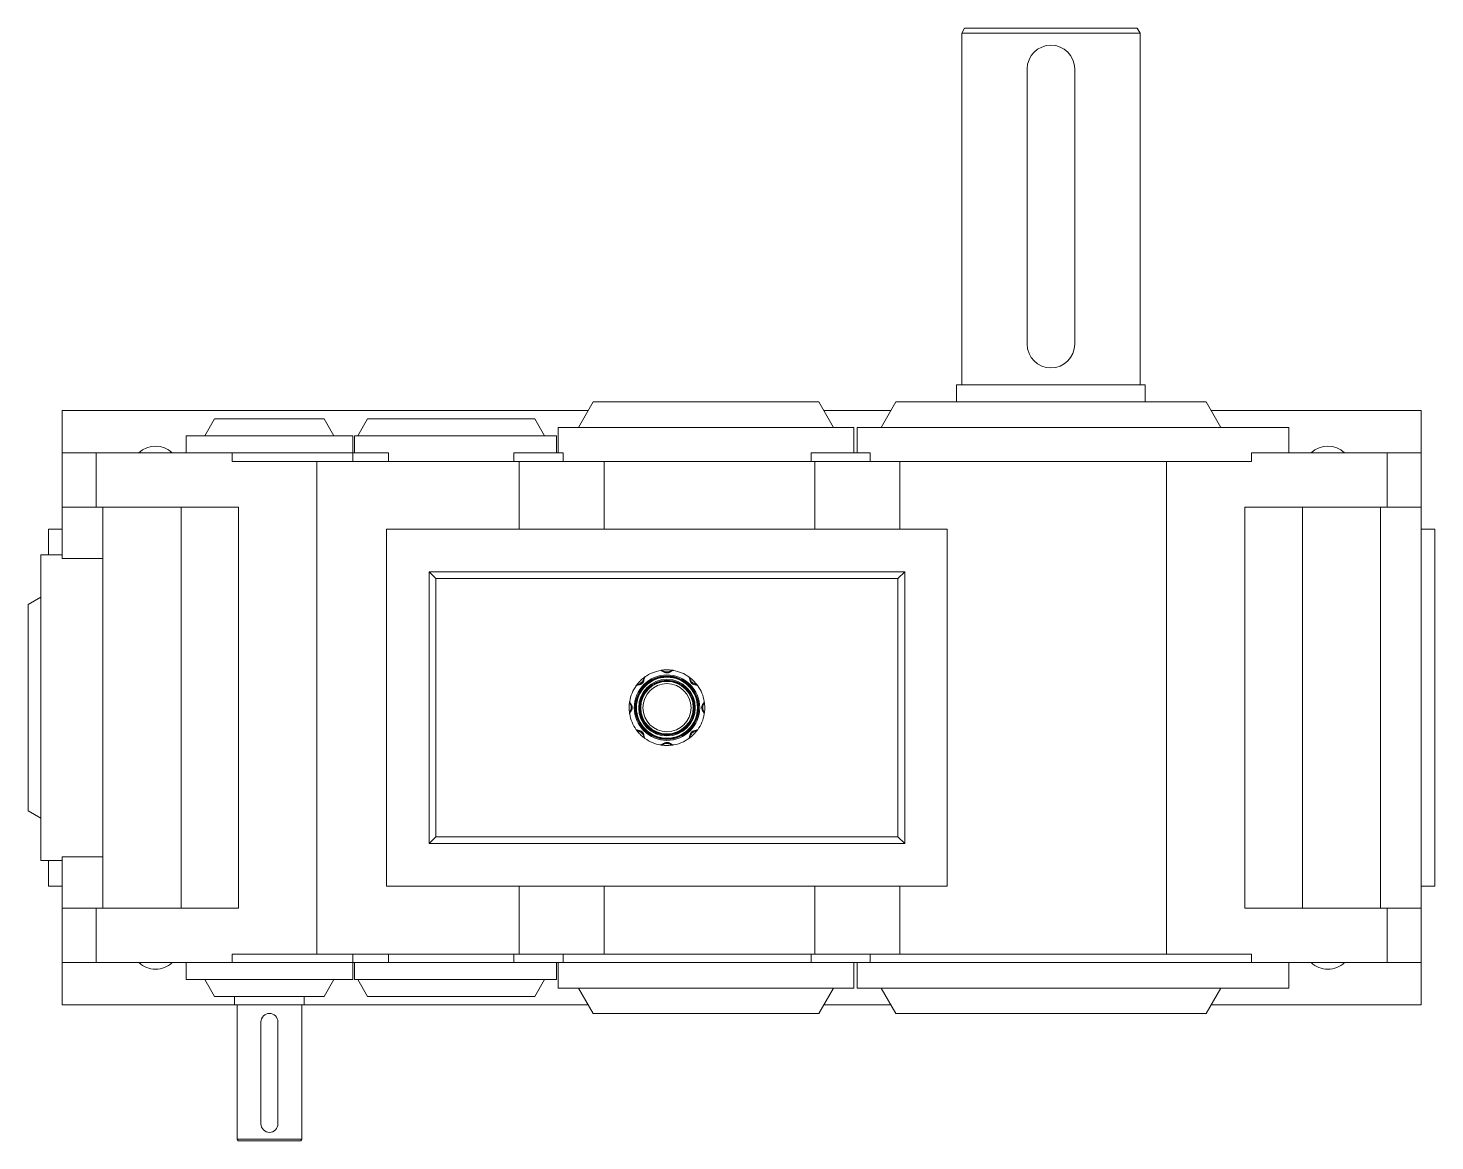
# Model space of a CAD drawing. Header units: millimetres. Extents: x 28 to 829, y 40 to 578.
# Drawn here: x 467.7 to 633.3, y 39.9 to 170.9 of the extents above; entities that cross this region are included whole.
import ezdxf

# ---------------------------------------------------------------- set-up
doc = ezdxf.new("R2010")
doc.units = ezdxf.units.MM

msp = doc.modelspace()

# ---------------------------------------------------------------- linework, layer by layer
at = {"color": 7, "linetype": 'Continuous', "lineweight": 18}
for p, q in [((577.97, 170.92), (577.63, 170.32)), ((598.28, 170.92), (577.97, 170.92)), ((598.63, 170.32), (598.28, 170.92)), ((577.63, 170.32), (577.63, 128.92)), ((598.63, 170.32), (577.63, 170.32)), ((598.63, 128.92), (598.63, 170.32)), ((585.33, 166.12), (585.33, 133.72)), ((590.93, 133.72), (590.93, 166.12)), ((577.03, 128.92), (577.03, 126.92)), ((599.23, 128.92), (577.03, 128.92)), ((599.23, 126.92), (599.23, 128.92)), ((471.73, 125.92), (533.68, 125.92)), ((471.73, 125.92), (471.73, 120.92)), ((534.26, 126.92), (532.53, 123.92)), ((560.79, 126.92), (534.26, 126.92)), ((562.53, 123.92), (560.79, 126.92)), ((561.37, 125.92), (569.28, 125.92)), ((569.86, 126.92), (568.13, 123.92)), ((606.39, 126.92), (569.86, 126.92)), ((608.13, 123.92), (606.39, 126.92)), ((606.97, 125.92), (631.73, 125.92)), ((631.73, 125.92), (631.73, 120.92)), ((489.68, 124.92), (488.53, 122.92)), ((502.57, 124.92), (489.68, 124.92)), ((503.73, 122.92), (502.57, 124.92)), ((507.68, 124.92), (506.53, 122.92)), ((527.37, 124.92), (507.68, 124.92)), ((528.53, 122.92), (527.37, 124.92)), ((505.93, 122.92), (486.33, 122.92)), ((486.33, 122.92), (486.33, 120.92)), ((505.93, 122.92), (505.93, 120.92)), ((506.13, 122.92), (506.13, 120.92)), ((529.93, 122.92), (506.13, 122.92)), ((529.93, 122.92), (529.93, 120.92)), ((530.13, 123.92), (530.13, 120.92)), ((564.93, 123.92), (530.13, 123.92)), ((564.93, 123.92), (564.93, 120.92)), ((565.33, 123.92), (565.33, 120.92)), ((616.13, 123.92), (565.33, 123.92)), ((616.13, 120.92), (616.13, 123.92)), ((471.73, 114.52), (471.73, 120.92)), ((471.73, 120.92), (475.73, 120.92)), ((475.73, 120.92), (475.73, 114.52)), ((491.73, 120.92), (475.73, 120.92)), ((491.73, 119.92), (491.73, 120.92)), ((505.93, 120.92), (491.73, 120.92)), ((505.93, 120.92), (505.93, 119.92)), ((510.15, 120.92), (505.93, 120.92)), ((510.15, 120.92), (510.15, 119.92)), ((524.9, 120.92), (524.9, 119.92)), ((530.72, 120.92), (524.9, 120.92)), ((530.72, 120.92), (530.72, 119.92)), ((559.89, 120.92), (559.89, 119.92)), ((566.85, 120.92), (559.89, 120.92)), ((566.85, 120.92), (566.85, 119.92)), ((611.73, 120.92), (611.73, 119.92)), ((627.73, 120.92), (611.73, 120.92)), ((627.73, 114.52), (627.73, 120.92)), ((627.73, 120.92), (631.73, 120.92)), ((631.73, 120.92), (631.73, 114.52)), ((501.73, 119.92), (491.73, 119.92)), ((501.73, 61.92), (501.73, 119.92)), ((525.53, 119.92), (501.73, 119.92)), ((525.53, 119.92), (525.53, 111.92)), ((535.53, 119.92), (525.53, 119.92)), ((535.53, 111.92), (535.53, 119.92)), ((560.33, 119.92), (535.53, 119.92)), ((560.33, 119.92), (560.33, 111.92)), ((570.33, 119.92), (560.33, 119.92)), ((570.33, 111.92), (570.33, 119.92)), ((601.73, 119.92), (570.33, 119.92)), ((601.73, 119.92), (601.73, 61.92)), ((611.73, 119.92), (601.73, 119.92)), ((475.73, 114.52), (471.73, 114.52)), ((471.73, 114.52), (471.73, 108.47)), ((475.73, 114.52), (492.5, 114.52)), ((476.53, 114.52), (476.53, 67.32)), ((485.73, 114.52), (485.73, 67.32)), ((492.5, 114.52), (492.5, 67.32)), ((610.96, 114.52), (610.96, 67.32)), ((610.96, 114.52), (627.73, 114.52)), ((617.73, 114.52), (617.73, 67.32)), ((626.93, 114.52), (626.93, 67.32)), ((631.73, 114.52), (627.73, 114.52)), ((631.73, 114.52), (631.73, 67.32)), ((470.13, 111.92), (470.13, 108.92)), ((470.13, 111.92), (471.73, 111.92)), ((509.93, 111.92), (509.93, 69.92)), ((575.93, 111.92), (509.93, 111.92)), ((575.93, 69.92), (575.93, 111.92)), ((633.33, 111.92), (631.73, 111.92)), ((633.33, 111.92), (633.33, 69.92)), ((471.73, 108.92), (469.23, 108.92)), ((469.23, 72.92), (469.23, 108.92)), ((471.73, 108.47), (476.53, 108.47)), ((515.73, 106.12), (514.93, 106.92)), ((570.93, 106.92), (514.93, 106.92)), ((514.93, 106.92), (514.93, 74.92)), ((570.12, 106.12), (515.73, 106.12)), ((515.73, 106.12), (515.73, 75.73)), ((570.12, 106.12), (570.93, 106.92)), ((570.12, 75.73), (570.12, 106.12)), ((570.93, 74.92), (570.93, 106.92)), ((469.23, 103.92), (467.73, 103.06)), ((467.73, 78.79), (467.73, 103.06)), ((467.73, 78.79), (469.23, 77.92)), ((515.73, 75.73), (514.93, 74.92)), ((514.93, 74.92), (570.93, 74.92)), ((515.73, 75.73), (570.12, 75.73)), ((570.12, 75.73), (570.93, 74.92)), ((469.23, 72.92), (471.73, 72.92)), ((470.13, 72.92), (470.13, 69.92)), ((476.53, 73.37), (471.73, 73.37)), ((471.73, 73.37), (471.73, 67.32)), ((470.13, 69.92), (471.73, 69.92)), ((509.93, 69.92), (575.93, 69.92)), ((525.53, 69.92), (525.53, 61.92)), ((535.53, 61.92), (535.53, 69.92)), ((560.33, 69.92), (560.33, 61.92)), ((570.33, 61.92), (570.33, 69.92)), ((633.33, 69.92), (631.73, 69.92)), ((471.73, 60.92), (471.73, 67.32)), ((471.73, 67.32), (475.73, 67.32)), ((475.73, 67.32), (475.73, 60.92)), ((475.73, 67.32), (492.5, 67.32)), ((610.96, 67.32), (627.73, 67.32)), ((627.73, 60.92), (627.73, 67.32)), ((627.73, 67.32), (631.73, 67.32)), ((631.73, 67.32), (631.73, 60.92)), ((491.73, 60.92), (491.73, 61.92)), ((491.73, 61.92), (501.73, 61.92)), ((501.73, 61.92), (525.53, 61.92)), ((505.93, 60.92), (505.93, 61.92)), ((510.15, 60.92), (510.15, 61.92)), ((524.9, 60.92), (524.9, 61.92)), ((525.53, 61.92), (535.53, 61.92)), ((530.72, 60.92), (530.72, 61.92)), ((535.53, 61.92), (560.33, 61.92)), ((559.89, 60.92), (559.89, 61.92)), ((560.33, 61.92), (570.33, 61.92)), ((566.85, 60.92), (566.85, 61.92)), ((570.33, 61.92), (601.73, 61.92)), ((601.73, 61.92), (611.73, 61.92)), ((611.73, 61.92), (611.73, 60.92)), ((475.73, 60.92), (471.73, 60.92)), ((471.73, 60.92), (471.73, 55.92)), ((475.73, 60.92), (491.73, 60.92)), ((486.33, 58.92), (486.33, 60.92)), ((505.93, 60.92), (491.73, 60.92)), ((510.15, 60.92), (505.93, 60.92)), ((505.93, 58.92), (505.93, 60.92)), ((506.13, 58.92), (506.13, 60.92)), ((524.9, 60.92), (510.15, 60.92)), ((530.72, 60.92), (524.9, 60.92)), ((529.93, 58.92), (529.93, 60.92)), ((530.13, 57.92), (530.13, 60.92)), ((559.89, 60.92), (530.72, 60.92)), ((566.85, 60.92), (559.89, 60.92)), ((564.93, 57.92), (564.93, 60.92)), ((565.33, 57.92), (565.33, 60.92)), ((611.73, 60.92), (566.85, 60.92)), ((611.73, 60.92), (627.73, 60.92)), ((616.13, 57.92), (616.13, 60.92)), ((631.73, 60.92), (627.73, 60.92)), ((631.73, 60.92), (631.73, 55.92)), ((505.93, 58.92), (486.33, 58.92)), ((488.53, 58.92), (489.68, 56.92)), ((502.57, 56.92), (503.73, 58.92)), ((529.93, 58.92), (506.13, 58.92)), ((506.53, 58.92), (507.68, 56.92)), ((527.37, 56.92), (528.53, 58.92)), ((502.57, 56.92), (489.68, 56.92)), ((492.03, 56.92), (492.03, 55.92)), ((500.23, 55.92), (500.23, 56.92)), ((527.37, 56.92), (507.68, 56.92)), ((564.93, 57.92), (530.13, 57.92)), ((532.53, 57.92), (534.26, 54.92)), ((560.79, 54.92), (562.53, 57.92)), ((616.13, 57.92), (565.33, 57.92)), ((568.13, 57.92), (569.86, 54.92)), ((606.39, 54.92), (608.13, 57.92)), ((471.73, 55.92), (492.03, 55.92)), ((492.03, 55.92), (496.13, 55.92)), ((492.33, 55.92), (492.33, 40.12)), ((496.13, 55.92), (500.23, 55.92)), ((499.93, 40.12), (499.93, 55.92)), ((500.23, 55.92), (533.68, 55.92)), ((560.79, 54.92), (534.26, 54.92)), ((561.37, 55.92), (569.28, 55.92)), ((606.39, 54.92), (569.86, 54.92)), ((606.97, 55.92), (631.73, 55.92)), ((495.13, 53.92), (495.13, 41.92)), ((497.13, 41.92), (497.13, 53.92)), ((492.33, 40.12), (492.44, 39.92)), ((492.33, 40.12), (496.13, 40.12)), ((492.44, 39.92), (496.13, 39.92)), ((496.13, 40.12), (499.93, 40.12)), ((496.13, 39.92), (499.81, 39.92)), ((499.81, 39.92), (499.93, 40.12))]:
    msp.add_line(p, q, dxfattribs=at)
for radius in [3.85, 3.73, 3.65, 3.59, 3.33, 3.24, 3.15, 3.09, 2.83]:
    msp.add_circle((542.93, 90.92), radius, dxfattribs=at)
for centre, radius, start, end in [((588.13, 166.12), 2.8, 0, 180), ((588.13, 133.72), 2.8, 180, 0), ((482.73, 118.92), 2.8, 45.5826, 134.4174), ((620.73, 118.92), 2.8, 45.5826, 134.4174), ((542.93, 90.92), 4.45, 99.4194, 125.5806), ((542.93, 90.92), 4.45, 54.4194, 80.5806), ((542.93, 90.92), 4.45, 144.4194, 170.5806), ((542.93, 90.92), 4.45, 9.4194, 35.5806), ((542.93, 90.92), 4.45, 189.4194, 215.5806), ((542.93, 90.92), 4.45, 324.4194, 350.5806), ((542.93, 90.92), 4.45, 234.4194, 260.5806), ((542.93, 90.92), 4.45, 279.4194, 305.5806), ((482.73, 62.92), 2.8, 225.5826, 270), ((482.73, 62.92), 2.8, 270, 314.4174), ((620.73, 62.92), 2.8, 225.5826, 270), ((620.73, 62.92), 2.8, 270, 314.4174), ((496.13, 53.92), 1, 0, 180), ((496.13, 41.92), 1, 180, 0)]:
    msp.add_arc(centre, radius, start, end, dxfattribs=at)
for points, knots in [([(540.33, 94.54), (540.31, 94.52), (540.27, 94.49), (540.22, 94.41), (540.17, 94.29), (540.1, 94.12), (540.01, 93.95), (539.87, 93.82), (539.69, 93.73), (539.52, 93.67), (539.41, 93.6), (539.33, 93.56), (539.31, 93.52), (539.31, 93.51)], [0, 0, 0, 0, 0.044399, 0.111911, 0.213117, 0.340174, 0.451632, 0.554535, 0.670587, 0.807111, 0.911359, 0.984762, 1, 1, 1, 1]), ([(540.34, 94.54), (540.33, 94.54), (540.32, 94.52), (540.3, 94.49), (540.29, 94.47), (540.28, 94.42), (540.27, 94.39), (540.25, 94.33), (540.25, 94.3), (540.23, 94.23), (540.22, 94.19), (540.2, 94.11), (540.19, 94.07), (540.16, 93.99), (540.14, 93.95), (540.09, 93.88), (540.07, 93.85), (540, 93.78), (539.97, 93.76), (539.89, 93.71), (539.86, 93.69), (539.78, 93.66), (539.74, 93.65), (539.66, 93.63), (539.62, 93.62), (539.52, 93.59), (539.45, 93.58), (539.38, 93.56), (539.36, 93.55), (539.33, 93.53), (539.31, 93.52), (539.31, 93.51)], [0, 0, 0, 0, 0.0625, 0.0625, 0.125, 0.125, 0.1875, 0.1875, 0.25, 0.25, 0.3125, 0.3125, 0.375, 0.375, 0.4375, 0.4375, 0.5, 0.5, 0.5625, 0.5625, 0.625, 0.625, 0.6875, 0.6875, 0.75, 0.75, 0.875, 0.875, 0.9375, 0.9375, 1, 1, 1, 1]), ([(539.33, 93.54), (539.35, 93.58), (539.41, 93.65), (539.54, 93.81), (539.71, 94), (539.9, 94.19), (540.08, 94.35), (540.25, 94.48), (540.31, 94.53), (540.35, 94.55)], [0, 0, 0, 0, 0.128523, 0.270411, 0.412769, 0.55777, 0.705987, 0.855722, 1, 1, 1, 1]), ([(540.39, 94.58), (540.39, 94.58), (540.38, 94.58), (540.37, 94.56), (540.35, 94.55), (540.34, 94.54)], [0, 0, 0, 0, 0.5, 0.5, 1, 1, 1, 1]), ([(543.64, 95.31), (543.62, 95.32), (543.57, 95.32), (543.48, 95.3), (543.36, 95.25), (543.19, 95.18), (543.01, 95.13), (542.81, 95.13), (542.62, 95.19), (542.46, 95.27), (542.33, 95.31), (542.25, 95.33), (542.2, 95.31), (542.2, 95.31)], [0, 0, 0, 0, 0.044399, 0.111911, 0.213117, 0.340174, 0.451632, 0.554535, 0.670587, 0.807111, 0.911359, 0.984762, 1, 1, 1, 1]), ([(543.65, 95.31), (543.64, 95.32), (543.63, 95.31), (543.59, 95.3), (543.57, 95.29), (543.53, 95.27), (543.5, 95.25), (543.45, 95.22), (543.42, 95.2), (543.35, 95.16), (543.32, 95.14), (543.25, 95.11), (543.21, 95.09), (543.14, 95.05), (543.1, 95.04), (543.01, 95.02), (542.97, 95.01), (542.88, 95.01), (542.84, 95.02), (542.75, 95.04), (542.71, 95.05), (542.64, 95.09), (542.6, 95.11), (542.53, 95.14), (542.5, 95.16), (542.4, 95.22), (542.35, 95.26), (542.28, 95.29), (542.26, 95.3), (542.22, 95.31), (542.21, 95.32), (542.2, 95.31)], [0, 0, 0, 0, 0.0625, 0.0625, 0.125, 0.125, 0.1875, 0.1875, 0.25, 0.25, 0.3125, 0.3125, 0.375, 0.375, 0.4375, 0.4375, 0.5, 0.5, 0.5625, 0.5625, 0.625, 0.625, 0.6875, 0.6875, 0.75, 0.75, 0.875, 0.875, 0.9375, 0.9375, 1, 1, 1, 1]), ([(542.23, 95.32), (542.28, 95.33), (542.36, 95.34), (542.57, 95.36), (542.82, 95.37), (543.09, 95.37), (543.34, 95.36), (543.55, 95.33), (543.63, 95.32), (543.67, 95.31)], [0, 0, 0, 0, 0.128523, 0.270411, 0.412769, 0.55777, 0.705987, 0.855722, 1, 1, 1, 1]), ([(543.72, 95.3), (543.72, 95.3), (543.71, 95.3), (543.69, 95.31), (543.67, 95.31), (543.65, 95.31)], [0, 0, 0, 0, 0.5, 0.5, 1, 1, 1, 1]), ([(546.54, 93.52), (546.52, 93.54), (546.49, 93.58), (546.41, 93.62), (546.29, 93.68), (546.13, 93.74), (545.96, 93.84), (545.82, 93.98), (545.73, 94.16), (545.67, 94.33), (545.61, 94.44), (545.56, 94.52), (545.52, 94.54), (545.51, 94.54)], [0, 0, 0, 0, 0.044399, 0.111911, 0.213117, 0.340174, 0.451632, 0.554535, 0.670587, 0.807111, 0.911359, 0.984762, 1, 1, 1, 1]), ([(546.54, 93.51), (546.54, 93.52), (546.53, 93.53), (546.49, 93.55), (546.47, 93.56), (546.42, 93.57), (546.39, 93.58), (546.33, 93.59), (546.3, 93.6), (546.23, 93.62), (546.19, 93.63), (546.11, 93.65), (546.07, 93.66), (546, 93.69), (545.96, 93.71), (545.88, 93.76), (545.85, 93.78), (545.79, 93.84), (545.76, 93.88), (545.71, 93.95), (545.7, 93.99), (545.66, 94.07), (545.65, 94.11), (545.63, 94.19), (545.62, 94.23), (545.6, 94.33), (545.58, 94.4), (545.56, 94.47), (545.55, 94.49), (545.53, 94.52), (545.52, 94.54), (545.51, 94.54)], [0, 0, 0, 0, 0.0625, 0.0625, 0.125, 0.125, 0.1875, 0.1875, 0.25, 0.25, 0.3125, 0.3125, 0.375, 0.375, 0.4375, 0.4375, 0.5, 0.5, 0.5625, 0.5625, 0.625, 0.625, 0.6875, 0.6875, 0.75, 0.75, 0.875, 0.875, 0.9375, 0.9375, 1, 1, 1, 1]), ([(545.55, 94.52), (545.58, 94.5), (545.65, 94.44), (545.82, 94.31), (546, 94.14), (546.19, 93.95), (546.35, 93.76), (546.48, 93.6), (546.53, 93.53), (546.55, 93.5)], [0, 0, 0, 0, 0.128523, 0.270411, 0.412769, 0.55777, 0.705987, 0.855722, 1, 1, 1, 1]), ([(546.58, 93.46), (546.58, 93.46), (546.58, 93.47), (546.57, 93.48), (546.56, 93.5), (546.54, 93.51)], [0, 0, 0, 0, 0.5, 0.5, 1, 1, 1, 1]), ([(538.53, 90.23), (538.52, 90.27), (538.51, 90.36), (538.49, 90.57), (538.47, 90.82), (538.48, 91.09), (538.49, 91.34), (538.52, 91.55), (538.53, 91.63), (538.54, 91.66)], [0, 0, 0, 0, 0.128523, 0.270411, 0.412769, 0.55777, 0.705987, 0.855722, 1, 1, 1, 1]), ([(538.54, 91.65), (538.53, 91.64), (538.54, 91.62), (538.55, 91.59), (538.56, 91.57), (538.58, 91.52), (538.59, 91.5), (538.63, 91.44), (538.65, 91.41), (538.68, 91.35), (538.7, 91.32), (538.74, 91.25), (538.76, 91.21), (538.8, 91.14), (538.81, 91.1), (538.83, 91.01), (538.84, 90.97), (538.84, 90.88), (538.83, 90.84), (538.81, 90.75), (538.8, 90.71), (538.76, 90.63), (538.74, 90.6), (538.7, 90.53), (538.68, 90.49), (538.63, 90.4), (538.59, 90.35), (538.56, 90.28), (538.55, 90.26), (538.54, 90.22), (538.53, 90.21), (538.54, 90.2)], [0, 0, 0, 0, 0.0625, 0.0625, 0.125, 0.125, 0.1875, 0.1875, 0.25, 0.25, 0.3125, 0.3125, 0.375, 0.375, 0.4375, 0.4375, 0.5, 0.5, 0.5625, 0.5625, 0.625, 0.625, 0.6875, 0.6875, 0.75, 0.75, 0.875, 0.875, 0.9375, 0.9375, 1, 1, 1, 1]), ([(538.54, 91.64), (538.53, 91.62), (538.53, 91.57), (538.55, 91.48), (538.6, 91.35), (538.67, 91.19), (538.72, 91.01), (538.72, 90.81), (538.65, 90.62), (538.58, 90.46), (538.54, 90.33), (538.52, 90.24), (538.54, 90.2), (538.54, 90.19)], [0, 0, 0, 0, 0.044399, 0.111911, 0.213117, 0.340174, 0.451632, 0.554535, 0.670587, 0.807111, 0.911359, 0.984762, 1, 1, 1, 1]), ([(538.55, 91.71), (538.55, 91.71), (538.55, 91.71), (538.54, 91.69), (538.54, 91.67), (538.54, 91.65)], [0, 0, 0, 0, 0.5, 0.5, 1, 1, 1, 1]), ([(547.32, 90.2), (547.32, 90.21), (547.32, 90.22), (547.3, 90.26), (547.3, 90.28), (547.27, 90.32), (547.26, 90.35), (547.22, 90.4), (547.2, 90.43), (547.17, 90.49), (547.15, 90.53), (547.11, 90.6), (547.09, 90.63), (547.05, 90.71), (547.04, 90.75), (547.02, 90.84), (547.01, 90.88), (547.01, 90.97), (547.02, 91.01), (547.04, 91.1), (547.05, 91.14), (547.09, 91.21), (547.11, 91.25), (547.15, 91.32), (547.17, 91.35), (547.22, 91.44), (547.26, 91.5), (547.3, 91.57), (547.3, 91.59), (547.32, 91.62), (547.32, 91.64), (547.32, 91.65)], [0, 0, 0, 0, 0.0625, 0.0625, 0.125, 0.125, 0.1875, 0.1875, 0.25, 0.25, 0.3125, 0.3125, 0.375, 0.375, 0.4375, 0.4375, 0.5, 0.5, 0.5625, 0.5625, 0.625, 0.625, 0.6875, 0.6875, 0.75, 0.75, 0.875, 0.875, 0.9375, 0.9375, 1, 1, 1, 1]), ([(547.32, 90.21), (547.32, 90.23), (547.32, 90.28), (547.3, 90.37), (547.25, 90.49), (547.18, 90.65), (547.13, 90.84), (547.14, 91.03), (547.2, 91.22), (547.27, 91.39), (547.31, 91.52), (547.33, 91.6), (547.31, 91.65), (547.31, 91.65)], [0, 0, 0, 0, 0.044399, 0.111911, 0.213117, 0.340174, 0.451632, 0.554535, 0.670587, 0.807111, 0.911359, 0.984762, 1, 1, 1, 1]), ([(547.32, 91.61), (547.33, 91.57), (547.34, 91.49), (547.36, 91.27), (547.38, 91.02), (547.38, 90.76), (547.36, 90.51), (547.33, 90.3), (547.32, 90.22), (547.31, 90.18)], [0, 0, 0, 0, 0.128523, 0.270411, 0.412769, 0.55777, 0.705987, 0.855722, 1, 1, 1, 1]), ([(547.3, 90.13), (547.3, 90.13), (547.31, 90.14), (547.31, 90.16), (547.31, 90.17), (547.32, 90.2)], [0, 0, 0, 0, 0.5, 0.5, 1, 1, 1, 1]), ([(539.27, 88.38), (539.27, 88.38), (539.27, 88.38), (539.29, 88.36), (539.29, 88.35), (539.31, 88.33)], [0, 0, 0, 0, 0.5, 0.5, 1, 1, 1, 1]), ([(540.31, 87.33), (540.27, 87.35), (540.2, 87.4), (540.04, 87.54), (539.85, 87.7), (539.66, 87.89), (539.5, 88.08), (539.37, 88.25), (539.32, 88.31), (539.3, 88.34)], [0, 0, 0, 0, 0.128523, 0.270411, 0.412769, 0.55777, 0.705987, 0.855722, 1, 1, 1, 1]), ([(539.31, 88.33), (539.33, 88.31), (539.36, 88.27), (539.44, 88.22), (539.56, 88.17), (539.72, 88.1), (539.89, 88.01), (540.03, 87.87), (540.12, 87.69), (540.18, 87.52), (540.25, 87.4), (540.29, 87.33), (540.33, 87.31), (540.34, 87.31)], [0, 0, 0, 0, 0.044399, 0.111911, 0.213117, 0.340174, 0.451632, 0.554535, 0.670587, 0.807111, 0.911359, 0.984762, 1, 1, 1, 1]), ([(539.31, 88.33), (539.31, 88.32), (539.33, 88.32), (539.36, 88.3), (539.38, 88.29), (539.43, 88.27), (539.46, 88.27), (539.52, 88.25), (539.55, 88.24), (539.62, 88.23), (539.66, 88.22), (539.74, 88.2), (539.78, 88.18), (539.86, 88.15), (539.89, 88.14), (539.97, 88.09), (540, 88.06), (540.07, 88), (540.09, 87.97), (540.14, 87.89), (540.16, 87.85), (540.19, 87.78), (540.2, 87.74), (540.22, 87.66), (540.23, 87.62), (540.25, 87.52), (540.27, 87.45), (540.29, 87.38), (540.3, 87.36), (540.32, 87.32), (540.33, 87.31), (540.34, 87.3)], [0, 0, 0, 0, 0.0625, 0.0625, 0.125, 0.125, 0.1875, 0.1875, 0.25, 0.25, 0.3125, 0.3125, 0.375, 0.375, 0.4375, 0.4375, 0.5, 0.5, 0.5625, 0.5625, 0.625, 0.625, 0.6875, 0.6875, 0.75, 0.75, 0.875, 0.875, 0.9375, 0.9375, 1, 1, 1, 1]), ([(545.51, 87.3), (545.52, 87.31), (545.53, 87.32), (545.55, 87.36), (545.56, 87.38), (545.57, 87.43), (545.58, 87.45), (545.6, 87.52), (545.6, 87.55), (545.62, 87.62), (545.63, 87.66), (545.65, 87.74), (545.66, 87.78), (545.69, 87.85), (545.71, 87.89), (545.76, 87.97), (545.78, 88), (545.85, 88.06), (545.88, 88.09), (545.96, 88.14), (546, 88.15), (546.07, 88.18), (546.11, 88.2), (546.19, 88.22), (546.23, 88.23), (546.33, 88.25), (546.4, 88.27), (546.47, 88.29), (546.49, 88.3), (546.53, 88.32), (546.54, 88.32), (546.54, 88.33)], [0, 0, 0, 0, 0.0625, 0.0625, 0.125, 0.125, 0.1875, 0.1875, 0.25, 0.25, 0.3125, 0.3125, 0.375, 0.375, 0.4375, 0.4375, 0.5, 0.5, 0.5625, 0.5625, 0.625, 0.625, 0.6875, 0.6875, 0.75, 0.75, 0.875, 0.875, 0.9375, 0.9375, 1, 1, 1, 1]), ([(546.52, 88.3), (546.5, 88.27), (546.45, 88.2), (546.31, 88.03), (546.14, 87.85), (545.96, 87.66), (545.77, 87.5), (545.6, 87.37), (545.54, 87.32), (545.51, 87.3)], [0, 0, 0, 0, 0.128523, 0.270411, 0.412769, 0.55777, 0.705987, 0.855722, 1, 1, 1, 1]), ([(545.52, 87.31), (545.54, 87.33), (545.58, 87.36), (545.63, 87.44), (545.68, 87.56), (545.75, 87.72), (545.84, 87.89), (545.98, 88.02), (546.16, 88.12), (546.33, 88.18), (546.45, 88.24), (546.52, 88.29), (546.54, 88.33), (546.54, 88.34)], [0, 0, 0, 0, 0.044399, 0.111911, 0.213117, 0.340174, 0.451632, 0.554535, 0.670587, 0.807111, 0.911359, 0.984762, 1, 1, 1, 1]), ([(542.14, 86.54), (542.14, 86.54), (542.14, 86.54), (542.16, 86.54), (542.18, 86.54), (542.2, 86.53)], [0, 0, 0, 0, 0.5, 0.5, 1, 1, 1, 1]), ([(543.62, 86.53), (543.58, 86.52), (543.49, 86.51), (543.28, 86.49), (543.03, 86.47), (542.76, 86.47), (542.51, 86.49), (542.3, 86.52), (542.22, 86.53), (542.19, 86.54)], [0, 0, 0, 0, 0.128523, 0.270411, 0.412769, 0.55777, 0.705987, 0.855722, 1, 1, 1, 1]), ([(542.2, 86.53), (542.21, 86.53), (542.22, 86.53), (542.26, 86.54), (542.28, 86.55), (542.33, 86.58), (542.35, 86.59), (542.41, 86.63), (542.43, 86.64), (542.5, 86.68), (542.53, 86.7), (542.6, 86.74), (542.64, 86.76), (542.71, 86.79), (542.75, 86.81), (542.84, 86.83), (542.88, 86.84), (542.97, 86.84), (543.01, 86.83), (543.1, 86.81), (543.14, 86.79), (543.21, 86.76), (543.25, 86.74), (543.32, 86.7), (543.35, 86.68), (543.45, 86.62), (543.5, 86.59), (543.57, 86.55), (543.59, 86.54), (543.63, 86.53), (543.64, 86.53), (543.65, 86.53)], [0, 0, 0, 0, 0.0625, 0.0625, 0.125, 0.125, 0.1875, 0.1875, 0.25, 0.25, 0.3125, 0.3125, 0.375, 0.375, 0.4375, 0.4375, 0.5, 0.5, 0.5625, 0.5625, 0.625, 0.625, 0.6875, 0.6875, 0.75, 0.75, 0.875, 0.875, 0.9375, 0.9375, 1, 1, 1, 1]), ([(542.21, 86.53), (542.23, 86.53), (542.28, 86.53), (542.37, 86.55), (542.49, 86.6), (542.66, 86.66), (542.84, 86.72), (543.04, 86.71), (543.23, 86.65), (543.39, 86.58), (543.52, 86.54), (543.61, 86.52), (543.65, 86.53), (543.66, 86.54)], [0, 0, 0, 0, 0.044399, 0.111911, 0.213117, 0.340174, 0.451632, 0.554535, 0.670587, 0.807111, 0.911359, 0.984762, 1, 1, 1, 1]), ([(545.46, 87.27), (545.46, 87.27), (545.47, 87.27), (545.49, 87.28), (545.5, 87.29), (545.51, 87.3)], [0, 0, 0, 0, 0.5, 0.5, 1, 1, 1, 1])]:
    msp.add_open_spline(points, degree=3, knots=knots, dxfattribs=at)

doc.saveas('drawing.dxf')
